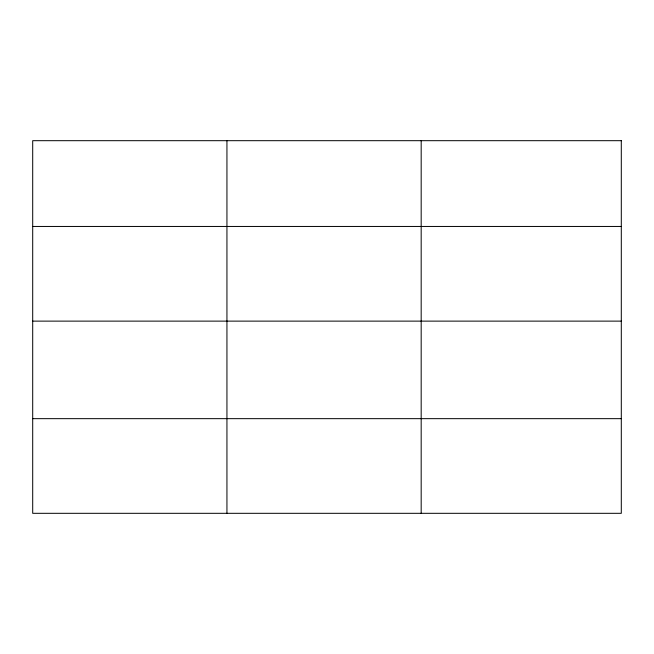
<?xml version="1.0" encoding="UTF-8"?>
<svg xmlns="http://www.w3.org/2000/svg" width="654" height="654" viewBox="0 0 654 654"><rect width="100%" height="100%" fill="white"/><g stroke="black" fill="none" stroke-linecap="round" stroke-linejoin="round"><path stroke-width="0.98" d="M32.7 226.456L621.3 226.456M32.7 321.122L621.3 321.122M32.7 418.658L621.3 418.658M421.176 140.684L421.176 513.316M226.938 140.684L226.938 513.316M621.3 140.684L32.7 140.684L32.7 513.316L621.3 513.316L621.3 140.684"/></g></svg>
